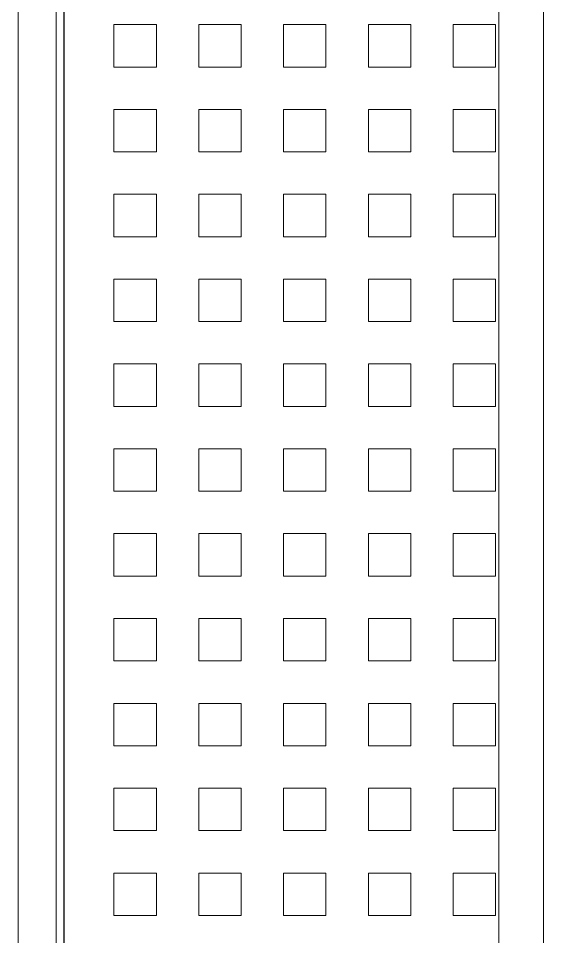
# Model space of a CAD drawing. Header units: millimetres. Extents: x 33157 to 59611, y -29750 to 1750.
# Drawn here: x 53697.19 to 53706.48, y 184.96 to 201.19 of the extents above; entities that cross this region are included whole.
import ezdxf

# ---------------------------------------------------------------- set-up
doc = ezdxf.new("R2010")
doc.units = ezdxf.units.MM
doc.layers.get('0').update_dxf_attribs({"lineweight": 18})

msp = doc.modelspace()

# ---------------------------------------------------------------- linework, layer by layer
at = {"lineweight": 9}
for p, q in [((53697.991, 279.827), (53697.991, 155.043)), ((53705.688, 275.622), (53705.688, 154.421)), ((53706.48, 274.82), (53706.48, 154.892)), ((53698.001, 214.05), (53698.001, 154.892)), ((53697.859, 213.626), (53697.859, 152.931)), ((53697.991, 213.626), (53697.991, 155.458)), ((53697.189, 213.079), (53697.189, 152.931))]:
    msp.add_line(p, q, dxfattribs=at)
for points in [[(53698.88, 200.334), (53699.63, 200.334), (53699.63, 201.084), (53698.88, 201.084)], [(53700.38, 200.334), (53701.13, 200.334), (53701.13, 201.084), (53700.38, 201.084)], [(53701.88, 200.334), (53702.63, 200.334), (53702.63, 201.084), (53701.88, 201.084)], [(53703.38, 200.334), (53704.13, 200.334), (53704.13, 201.084), (53703.38, 201.084)], [(53704.88, 200.334), (53705.63, 200.334), (53705.63, 201.084), (53704.88, 201.084)], [(53698.88, 198.834), (53699.63, 198.834), (53699.63, 199.584), (53698.88, 199.584)], [(53700.38, 198.834), (53701.13, 198.834), (53701.13, 199.584), (53700.38, 199.584)], [(53701.88, 198.834), (53702.63, 198.834), (53702.63, 199.584), (53701.88, 199.584)], [(53703.38, 198.834), (53704.13, 198.834), (53704.13, 199.584), (53703.38, 199.584)], [(53704.88, 198.834), (53705.63, 198.834), (53705.63, 199.584), (53704.88, 199.584)], [(53698.88, 197.334), (53699.63, 197.334), (53699.63, 198.084), (53698.88, 198.084)], [(53700.38, 197.334), (53701.13, 197.334), (53701.13, 198.084), (53700.38, 198.084)], [(53701.88, 197.334), (53702.63, 197.334), (53702.63, 198.084), (53701.88, 198.084)], [(53703.38, 197.334), (53704.13, 197.334), (53704.13, 198.084), (53703.38, 198.084)], [(53704.88, 197.334), (53705.63, 197.334), (53705.63, 198.084), (53704.88, 198.084)], [(53698.88, 195.834), (53699.63, 195.834), (53699.63, 196.584), (53698.88, 196.584)], [(53700.38, 195.834), (53701.13, 195.834), (53701.13, 196.584), (53700.38, 196.584)], [(53701.88, 195.834), (53702.63, 195.834), (53702.63, 196.584), (53701.88, 196.584)], [(53703.38, 195.834), (53704.13, 195.834), (53704.13, 196.584), (53703.38, 196.584)], [(53704.88, 195.834), (53705.63, 195.834), (53705.63, 196.584), (53704.88, 196.584)], [(53698.88, 194.334), (53699.63, 194.334), (53699.63, 195.084), (53698.88, 195.084)], [(53700.38, 194.334), (53701.13, 194.334), (53701.13, 195.084), (53700.38, 195.084)], [(53701.88, 194.334), (53702.63, 194.334), (53702.63, 195.084), (53701.88, 195.084)], [(53703.38, 194.334), (53704.13, 194.334), (53704.13, 195.084), (53703.38, 195.084)], [(53704.88, 194.334), (53705.63, 194.334), (53705.63, 195.084), (53704.88, 195.084)], [(53698.88, 192.834), (53699.63, 192.834), (53699.63, 193.584), (53698.88, 193.584)], [(53700.38, 192.834), (53701.13, 192.834), (53701.13, 193.584), (53700.38, 193.584)], [(53701.88, 192.834), (53702.63, 192.834), (53702.63, 193.584), (53701.88, 193.584)], [(53703.38, 192.834), (53704.13, 192.834), (53704.13, 193.584), (53703.38, 193.584)], [(53704.88, 192.834), (53705.63, 192.834), (53705.63, 193.584), (53704.88, 193.584)], [(53698.88, 191.334), (53699.63, 191.334), (53699.63, 192.084), (53698.88, 192.084)], [(53700.38, 191.334), (53701.13, 191.334), (53701.13, 192.084), (53700.38, 192.084)], [(53701.88, 191.334), (53702.63, 191.334), (53702.63, 192.084), (53701.88, 192.084)], [(53703.38, 191.334), (53704.13, 191.334), (53704.13, 192.084), (53703.38, 192.084)], [(53704.88, 191.334), (53705.63, 191.334), (53705.63, 192.084), (53704.88, 192.084)], [(53698.88, 189.834), (53699.63, 189.834), (53699.63, 190.584), (53698.88, 190.584)], [(53700.38, 189.834), (53701.13, 189.834), (53701.13, 190.584), (53700.38, 190.584)], [(53701.88, 189.834), (53702.63, 189.834), (53702.63, 190.584), (53701.88, 190.584)], [(53703.38, 189.834), (53704.13, 189.834), (53704.13, 190.584), (53703.38, 190.584)], [(53704.88, 189.834), (53705.63, 189.834), (53705.63, 190.584), (53704.88, 190.584)], [(53698.88, 188.334), (53699.63, 188.334), (53699.63, 189.084), (53698.88, 189.084)], [(53700.38, 188.334), (53701.13, 188.334), (53701.13, 189.084), (53700.38, 189.084)], [(53701.88, 188.334), (53702.63, 188.334), (53702.63, 189.084), (53701.88, 189.084)], [(53703.38, 188.334), (53704.13, 188.334), (53704.13, 189.084), (53703.38, 189.084)], [(53704.88, 188.334), (53705.63, 188.334), (53705.63, 189.084), (53704.88, 189.084)], [(53698.88, 186.834), (53699.63, 186.834), (53699.63, 187.584), (53698.88, 187.584)], [(53700.38, 186.834), (53701.13, 186.834), (53701.13, 187.584), (53700.38, 187.584)], [(53701.88, 186.834), (53702.63, 186.834), (53702.63, 187.584), (53701.88, 187.584)], [(53703.38, 186.834), (53704.13, 186.834), (53704.13, 187.584), (53703.38, 187.584)], [(53704.88, 186.834), (53705.63, 186.834), (53705.63, 187.584), (53704.88, 187.584)], [(53698.88, 185.334), (53699.63, 185.334), (53699.63, 186.084), (53698.88, 186.084)], [(53700.38, 185.334), (53701.13, 185.334), (53701.13, 186.084), (53700.38, 186.084)], [(53701.88, 185.334), (53702.63, 185.334), (53702.63, 186.084), (53701.88, 186.084)], [(53703.38, 185.334), (53704.13, 185.334), (53704.13, 186.084), (53703.38, 186.084)], [(53704.88, 185.334), (53705.63, 185.334), (53705.63, 186.084), (53704.88, 186.084)]]:
    msp.add_lwpolyline(points, close=True)

doc.saveas('drawing.dxf')
